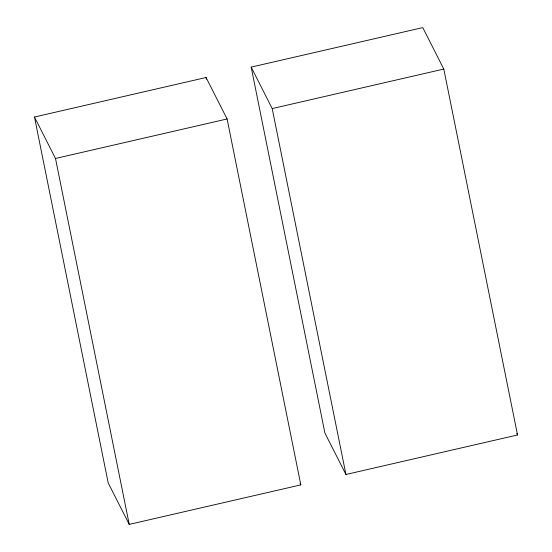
<?xml version="1.0" encoding="UTF-8"?>
<svg xmlns="http://www.w3.org/2000/svg" width="552" height="552" viewBox="0 0 552 552"><rect width="100%" height="100%" fill="white"/><g stroke="black" fill="none" stroke-linecap="round" stroke-linejoin="round"><path stroke-width="0.83" d="M34.465 117.024L206.062 77.508L227.093 118.963L300.826 484.884L129.23 524.4L108.199 482.945L34.465 117.024L55.497 158.479L129.23 524.4M251.174 67.116L422.77 27.6L443.801 69.055L517.534 434.976L345.938 474.492L324.907 433.037L251.174 67.116L272.205 108.571L345.938 474.492M55.497 158.479L227.093 118.963M272.205 108.571L443.801 69.055M516.755 433.437L517.534 434.976M300.046 483.345L300.826 484.884M206.062 77.508L206.4 79.198"/></g></svg>
